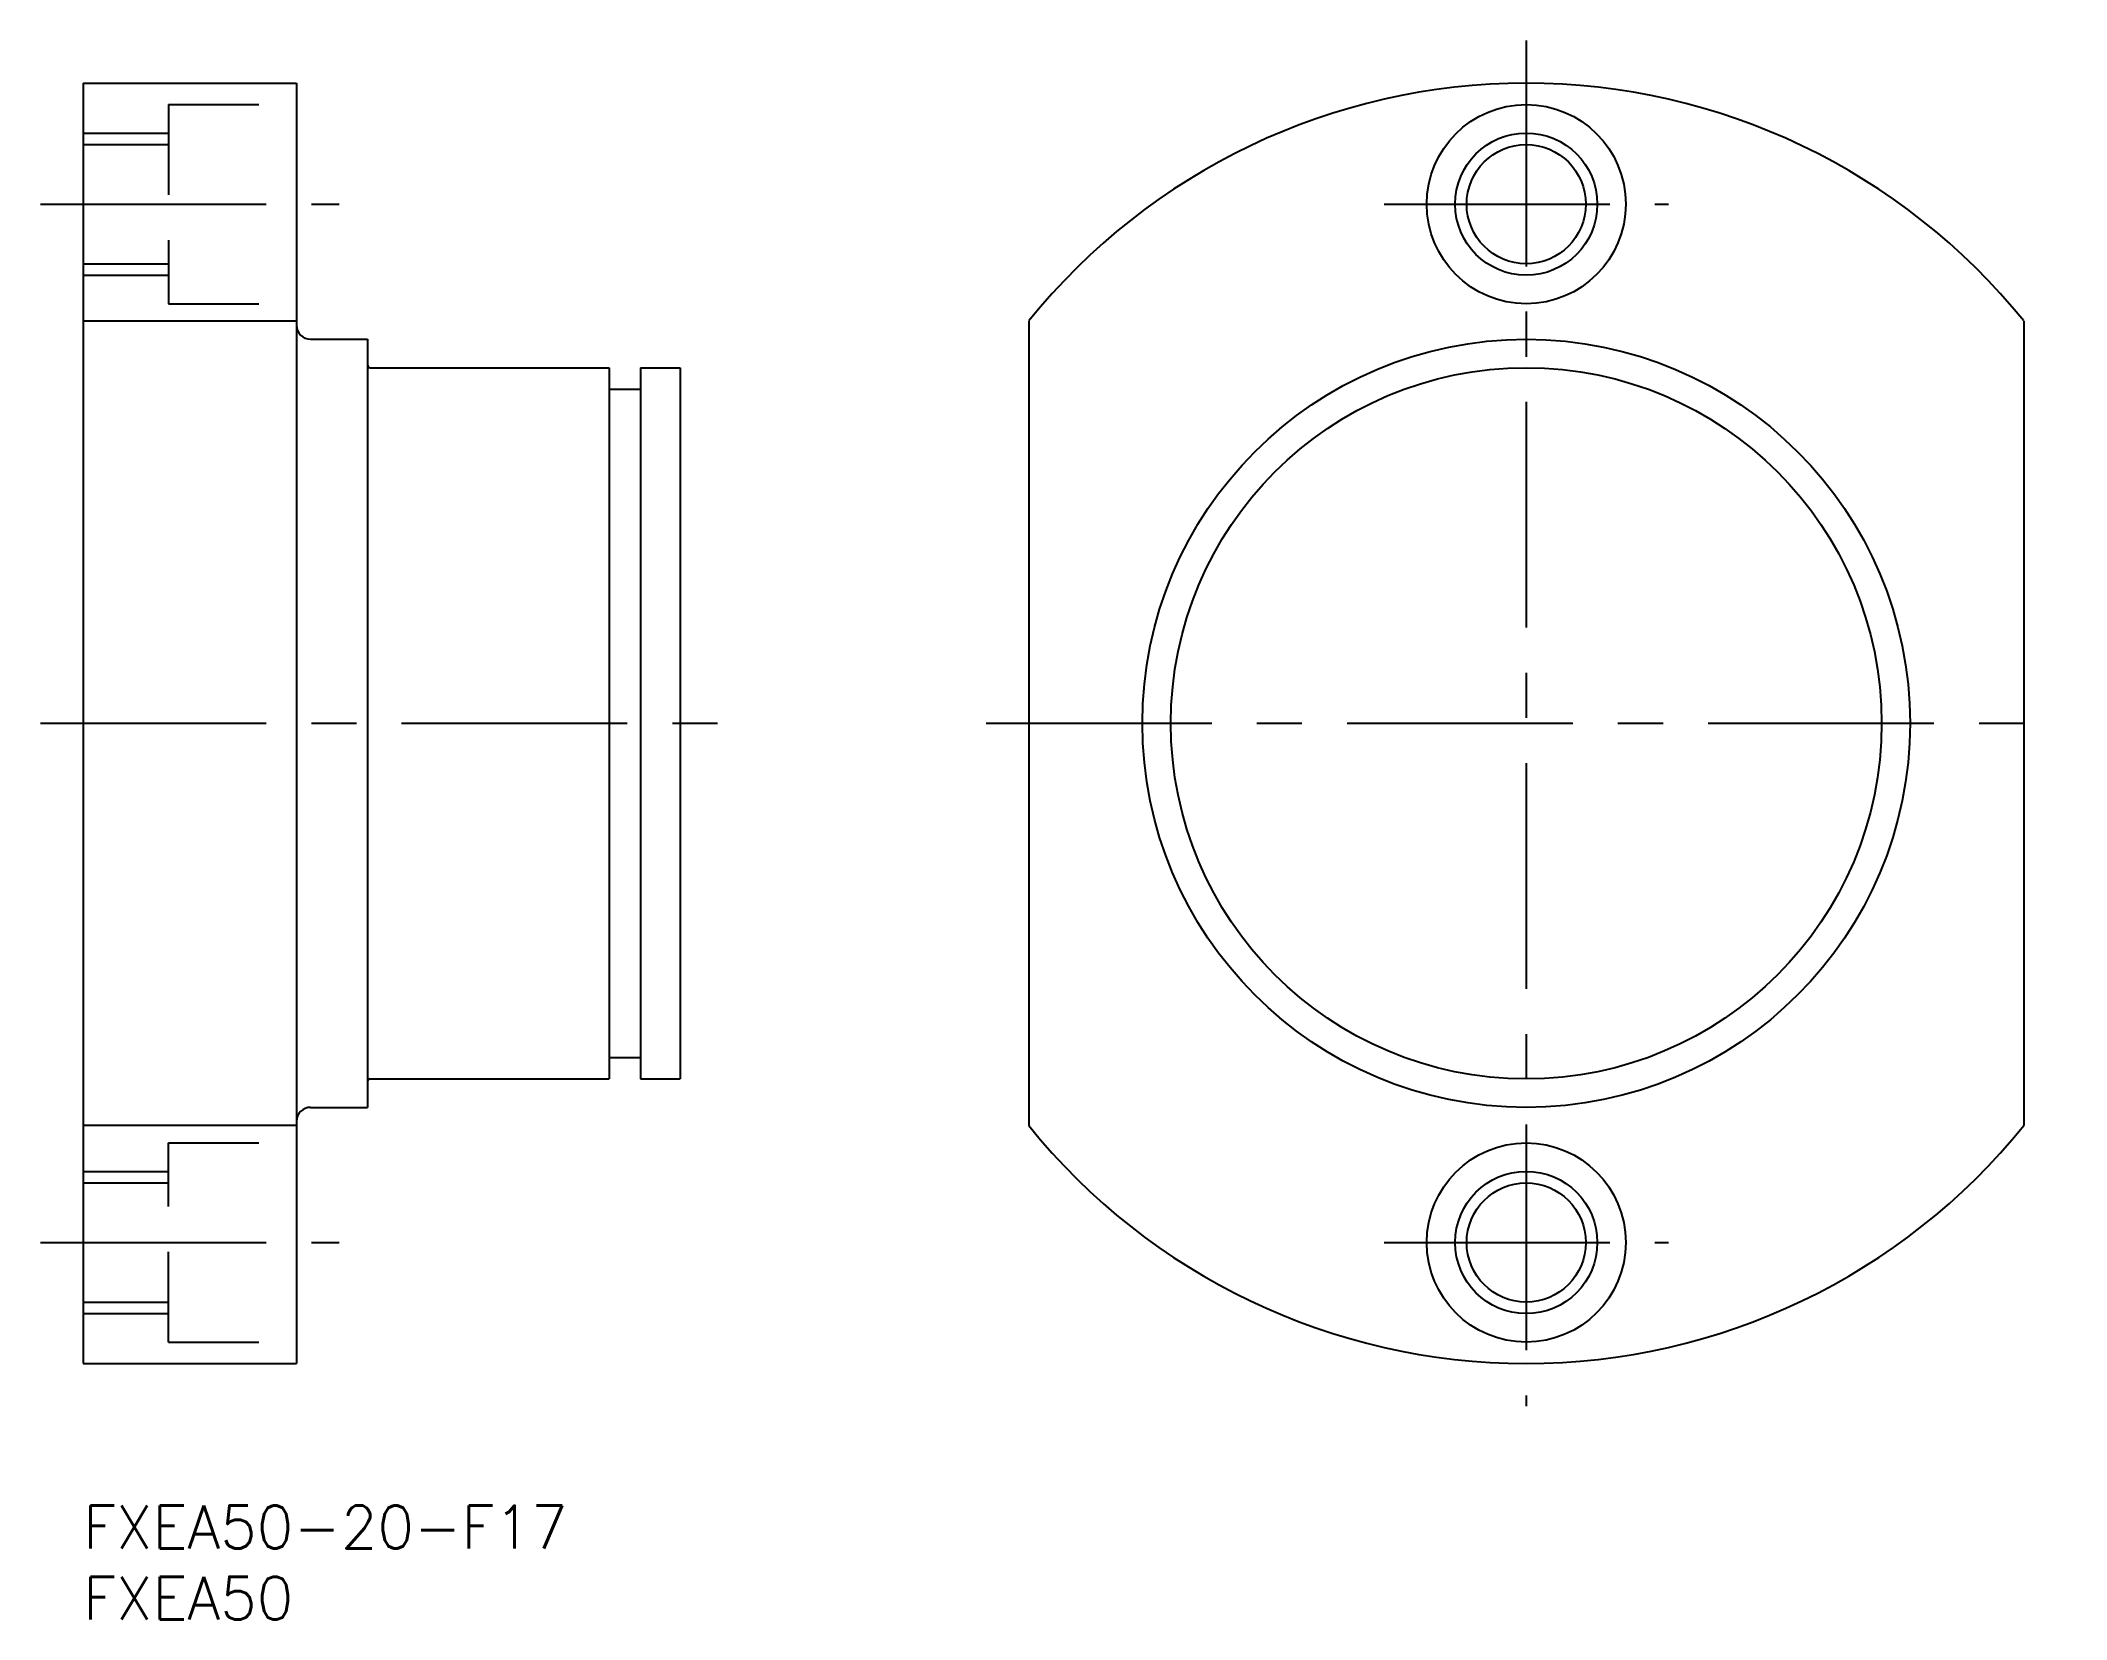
# Model space of a CAD drawing. Extents: x -3 to 140, y -8 to 103.
import ezdxf

# ---------------------------------------------------------------- set-up
doc = ezdxf.new("R2010")
doc.units = 0
doc.header["$LTSCALE"] = 0.5
doc.linetypes.add('CENTER', pattern=[50.8, 31.75, -6.35, 6.35, -6.35])
doc.linetypes.add('DASHED', pattern=[19.05, 12.7, -6.35])
for name, color, linetype in [('MSM_CENTER', 1, 'CENTER'), ('MSM_CONTINUOUS', 7, 'CONTINUOUS'), ('MSM_DASHED', 4, 'DASHED'), ('MSM_NARROW', 5, 'CONTINUOUS'), ('MSM_PART_NUMBER', 7, 'CONTINUOUS')]:
    doc.layers.add(name, color=color, linetype=linetype)
doc.styles.get("Standard").update_dxf_attribs({"font": 'txt.shx', "height": 3, "bigfont": 'bigfont.shx'})

# ---------------------------------------------------------------- blocks, each defined once
blk = doc.blocks.new('*U5')
at = {"layer": 'MSM_PART_NUMBER'}
blk.add_text('FXEA50-20-F17', height=3, dxfattribs=at).set_placement((0, -3))
blk = doc.blocks.new('*U6')
at = {"layer": 'MSM_PART_NUMBER'}
blk.add_text('FXEA50', height=3, dxfattribs=at).set_placement((0, -8))

msp = doc.modelspace()

# ---------------------------------------------------------------- linework, layer by layer
at = {"layer": 'MSM_CENTER'}
for p, q in [((101.51, 103), (101.51, 7)), ((-3, 91.5), (18, 91.5)), ((91.51, 91.5), (111.51, 91.5)), ((-3, 55), (45, 55)), ((63.51, 55), (139.51, 55)), ((-3, 18.5), (18, 18.5)), ((91.51, 18.5), (111.51, 18.5))]:
    msp.add_line(p, q, dxfattribs=at)
at = {"layer": 'MSM_CONTINUOUS'}
for p, q in [((0, 100), (0, 10)), ((0, 100), (15, 100)), ((15, 100), (15, 10)), ((15, 83.28), (0, 83.28)), ((66.51, 83.28), (66.51, 26.72)), ((136.51, 83.28), (136.51, 26.72)), ((16, 82), (20, 82)), ((20, 82), (20, 28)), ((15, 80.5), (15, 80.5)), ((20.2, 80), (37, 80)), ((37, 80), (37, 30)), ((39.2, 80), (42, 80)), ((39.2, 80), (39.2, 30)), ((42, 80), (42, 30)), ((37, 78.5), (39.2, 78.5)), ((15, 55), (15, 55)), ((37, 31.5), (39.2, 31.5)), ((20.2, 30), (37, 30)), ((39.2, 30), (42, 30)), ((15, 29.5), (15, 29.5)), ((16, 28), (20, 28)), ((15, 26.72), (0, 26.72)), ((0, 10), (15, 10))]:
    msp.add_line(p, q, dxfattribs=at)
for centre, radius in [((101.51, 91.5), 7), ((101.51, 91.5), 4.19), ((101.51, 55), 27), ((101.51, 55), 25), ((101.51, 18.5), 7), ((101.51, 18.5), 4.19)]:
    msp.add_circle(centre, radius, dxfattribs=at)
for centre, radius, start, end in [((101.51, 55), 45, 38.9424, 141.0576), ((16, 83), 1, 180, 270), ((20.2, 80.2), 0.2, 180, 270), ((20.2, 29.8), 0.2, 90, 180), ((16, 27), 1, 90, 180), ((101.51, 55), 45, 218.9424, 321.0576)]:
    msp.add_arc(centre, radius, start, end, dxfattribs=at)
at = {"layer": 'MSM_DASHED'}
for p, q in [((6, 98.5), (15, 98.5)), ((6, 98.5), (6, 84.5)), ((0, 96.5), (6, 96.5)), ((0, 95.69), (6, 95.69)), ((0, 87.31), (6, 87.31)), ((0, 86.5), (6, 86.5)), ((6, 84.5), (15, 84.5)), ((6, 25.5), (15, 25.5)), ((6, 11.5), (6, 25.5)), ((0, 23.5), (6, 23.5)), ((0, 22.69), (6, 22.69)), ((0, 14.31), (6, 14.31)), ((0, 13.5), (6, 13.5)), ((6, 11.5), (15, 11.5))]:
    msp.add_line(p, q, dxfattribs=at)
at = {"layer": 'MSM_NARROW'}
for centre in [(101.51, 91.5), (101.51, 18.5)]:
    msp.add_circle(centre, 5, dxfattribs=at)

# ---------------------------------------------------------------- block references
at = {"layer": 'MSM_CONTINUOUS'}
for name in ['*U5', '*U6']:
    msp.add_blockref(name, (0, 0), dxfattribs=at)

doc.saveas('drawing.dxf')
